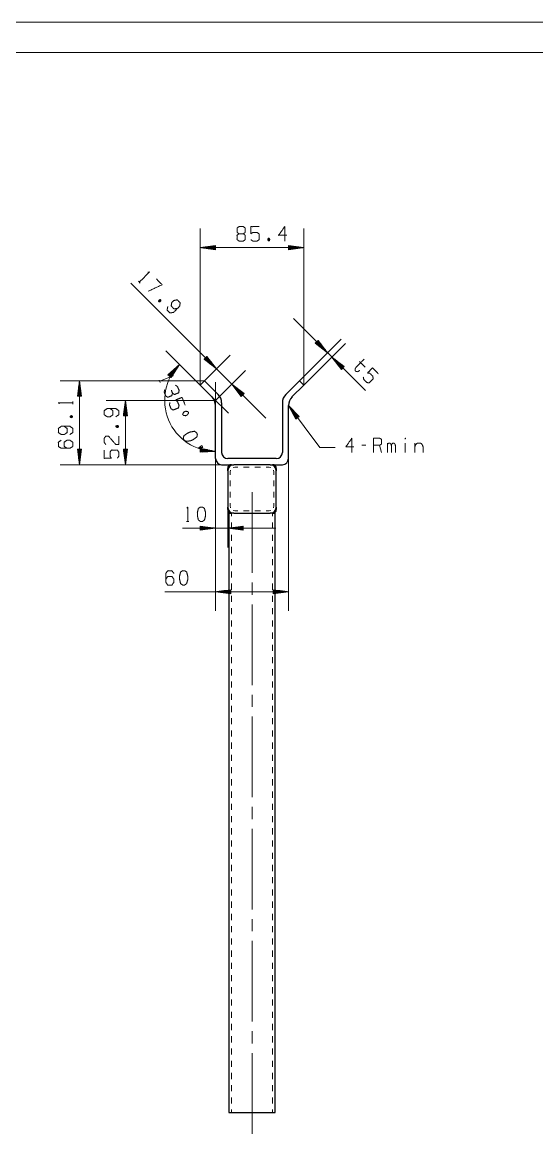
# Model space of a CAD drawing. Header units: millimetres. Extents: x 2210 to 79821, y -19430 to 2344.
# Drawn here: x 5605.9 to 5690.6, y 1606.8 to 1789.8 of the extents above; entities that cross this region are included whole.
import ezdxf

# ---------------------------------------------------------------- set-up
doc = ezdxf.new("R2010")
doc.units = ezdxf.units.MM
doc.layers.add('101', color=7, linetype='Continuous', true_color=0xffffff)

msp = doc.modelspace()

# ---------------------------------------------------------------- linework, layer by layer
at = {"layer": '101', "color": 133, "linetype": 'Continuous', "lineweight": 18}
for p, q in [((5795.68, 1789.82), (5375.68, 1789.82)), ((5790.68, 1784.82), (5400.68, 1784.82))]:
    msp.add_line(p, q, dxfattribs=at)
at = {"layer": '101', "color": 22, "linetype": 'Continuous', "lineweight": 18}
for p, q in [((5635.18, 1730.08), (5635.18, 1755.87)), ((5652.25, 1730.08), (5652.25, 1755.87)), ((5637.72, 1753.03), (5635.18, 1752.7)), ((5635.18, 1752.7), (5637.72, 1752.36)), ((5635.18, 1752.7), (5652.25, 1752.7)), ((5637.72, 1752.72), (5635.38, 1752.72)), ((5637.72, 1752.67), (5635.38, 1752.67)), ((5637.72, 1752.77), (5635.76, 1752.77)), ((5637.72, 1752.62), (5635.76, 1752.62)), ((5637.72, 1752.82), (5636.15, 1752.82)), ((5637.72, 1752.57), (5636.15, 1752.57)), ((5637.72, 1752.87), (5636.53, 1752.87)), ((5637.72, 1752.52), (5636.53, 1752.52)), ((5637.72, 1752.93), (5636.92, 1752.93)), ((5637.72, 1752.47), (5636.92, 1752.47)), ((5637.72, 1752.98), (5637.3, 1752.98)), ((5637.72, 1752.42), (5637.3, 1752.42)), ((5637.72, 1753.03), (5637.69, 1753.03)), ((5637.72, 1753.03), (5637.69, 1753.03)), ((5637.72, 1752.37), (5637.69, 1752.37)), ((5637.72, 1752.37), (5637.69, 1752.37)), ((5637.72, 1752.36), (5637.72, 1753.03)), ((5649.71, 1753.03), (5649.75, 1753.03)), ((5649.71, 1753.03), (5649.75, 1753.03)), ((5649.71, 1753.03), (5649.71, 1752.36)), ((5652.25, 1752.7), (5649.71, 1753.03)), ((5649.71, 1752.98), (5650.13, 1752.98)), ((5649.71, 1752.93), (5650.52, 1752.93)), ((5649.71, 1752.87), (5650.9, 1752.87)), ((5649.71, 1752.82), (5651.29, 1752.82)), ((5649.71, 1752.77), (5651.67, 1752.77)), ((5649.71, 1752.72), (5652.06, 1752.72)), ((5649.71, 1752.36), (5652.25, 1752.7)), ((5649.71, 1752.67), (5652.06, 1752.67)), ((5649.71, 1752.62), (5651.67, 1752.62)), ((5649.71, 1752.57), (5651.29, 1752.57)), ((5649.71, 1752.52), (5650.9, 1752.52)), ((5649.71, 1752.47), (5650.52, 1752.47)), ((5649.71, 1752.42), (5650.13, 1752.42)), ((5649.71, 1752.37), (5649.75, 1752.37)), ((5649.71, 1752.37), (5649.75, 1752.37)), ((5623.78, 1746.83), (5646.01, 1724.61)), ((5662.38, 1729.18), (5650.55, 1741.01)), ((5651.55, 1730.79), (5658.41, 1737.65)), ((5654.6, 1737.43), (5654.13, 1736.96)), ((5654.2, 1737.04), (5654.77, 1736.47)), ((5654.24, 1737.07), (5655.08, 1736.23)), ((5654.28, 1737.11), (5655.39, 1735.99)), ((5654.31, 1737.14), (5655.7, 1735.76)), ((5654.35, 1737.18), (5656.01, 1735.52)), ((5654.38, 1737.22), (5656.04, 1735.56)), ((5654.42, 1737.25), (5655.81, 1735.86)), ((5654.45, 1737.29), (5655.57, 1736.17)), ((5654.49, 1737.32), (5655.33, 1736.48)), ((5654.53, 1737.36), (5655.09, 1736.79)), ((5654.56, 1737.4), (5654.86, 1737.1)), ((5654.6, 1737.43), (5654.62, 1737.41)), ((5654.6, 1737.43), (5654.62, 1737.41)), ((5656.16, 1735.4), (5654.6, 1737.43)), ((5635.18, 1730.08), (5629.55, 1735.72)), ((5652.25, 1730.08), (5659.11, 1736.94)), ((5654.13, 1736.96), (5654.15, 1736.94)), ((5654.13, 1736.96), (5654.15, 1736.94)), ((5654.13, 1736.96), (5656.16, 1735.4)), ((5654.17, 1737), (5654.46, 1736.7)), ((5631.79, 1733.47), (5629.88, 1731.76)), ((5630.39, 1731.33), (5631.79, 1733.47)), ((5636.3, 1734.79), (5635.83, 1734.32)), ((5635.83, 1734.32), (5635.85, 1734.3)), ((5635.83, 1734.32), (5635.85, 1734.3)), ((5635.83, 1734.32), (5637.86, 1732.76)), ((5635.87, 1734.36), (5636.16, 1734.06)), ((5635.89, 1730.79), (5640.11, 1735)), ((5635.9, 1734.39), (5636.47, 1733.82)), ((5635.94, 1734.43), (5636.78, 1733.59)), ((5635.97, 1734.46), (5637.09, 1733.35)), ((5636.01, 1734.5), (5637.4, 1733.11)), ((5636.05, 1734.54), (5637.71, 1732.88)), ((5636.08, 1734.57), (5637.74, 1732.91)), ((5636.12, 1734.61), (5637.5, 1733.22)), ((5636.15, 1734.64), (5637.27, 1733.53)), ((5636.19, 1734.68), (5637.03, 1733.84)), ((5636.23, 1734.72), (5636.79, 1734.15)), ((5636.26, 1734.75), (5636.56, 1734.46)), ((5636.3, 1734.79), (5636.32, 1734.76)), ((5636.3, 1734.79), (5636.32, 1734.76)), ((5637.86, 1732.76), (5636.3, 1734.79)), ((5658.9, 1733.14), (5656.87, 1734.69)), ((5656.87, 1734.69), (5658.43, 1732.66)), ((5658.65, 1732.88), (5656.99, 1734.54)), ((5658.68, 1732.92), (5657.02, 1734.58)), ((5658.61, 1732.84), (5657.22, 1734.23)), ((5658.72, 1732.95), (5657.33, 1734.34)), ((5658.57, 1732.81), (5657.46, 1733.92)), ((5658.75, 1732.99), (5657.64, 1734.1)), ((5658.54, 1732.77), (5657.7, 1733.61)), ((5658.79, 1733.02), (5657.95, 1733.87)), ((5658.83, 1733.06), (5658.26, 1733.63)), ((5658.86, 1733.1), (5658.57, 1733.39)), ((5629.88, 1731.76), (5630.39, 1731.33)), ((5629.89, 1731.76), (5629.91, 1731.78)), ((5629.89, 1731.76), (5629.91, 1731.78)), ((5629.92, 1731.73), (5630.2, 1732.04)), ((5629.96, 1731.69), (5630.49, 1732.3)), ((5630, 1731.66), (5630.78, 1732.56)), ((5630.04, 1731.63), (5631.07, 1732.82)), ((5630.08, 1731.59), (5631.36, 1733.08)), ((5630.12, 1731.56), (5631.65, 1733.34)), ((5630.16, 1731.53), (5631.69, 1733.31)), ((5630.19, 1731.5), (5631.47, 1732.98)), ((5630.23, 1731.46), (5631.26, 1732.66)), ((5630.27, 1731.43), (5631.05, 1732.33)), ((5630.31, 1731.4), (5630.83, 1732.01)), ((5630.35, 1731.36), (5630.62, 1731.68)), ((5637.72, 1727.54), (5642.64, 1732.47)), ((5658.5, 1732.74), (5657.93, 1733.31)), ((5658.47, 1732.7), (5658.17, 1733)), ((5658.43, 1732.67), (5658.41, 1732.69)), ((5658.43, 1732.67), (5658.41, 1732.69)), ((5658.43, 1732.66), (5658.9, 1733.14)), ((5658.9, 1733.13), (5658.88, 1733.15)), ((5658.9, 1733.13), (5658.88, 1733.15)), ((5635.89, 1730.79), (5612.14, 1730.79)), ((5615.31, 1730.79), (5614.98, 1728.25)), ((5615.18, 1728.25), (5615.18, 1729.82)), ((5615.24, 1728.25), (5615.24, 1730.21)), ((5615.29, 1728.25), (5615.29, 1730.59)), ((5615.65, 1728.25), (5615.31, 1730.79)), ((5615.31, 1716.96), (5615.31, 1730.79)), ((5615.34, 1728.25), (5615.34, 1730.59)), ((5615.39, 1728.25), (5615.39, 1730.21)), ((5615.44, 1728.25), (5615.44, 1729.82)), ((5630.39, 1731.33), (5630.41, 1731.35)), ((5630.39, 1731.33), (5630.41, 1731.35)), ((5642.43, 1728.66), (5640.4, 1730.22)), ((5640.4, 1730.22), (5641.96, 1728.19)), ((5642.17, 1728.41), (5640.51, 1730.07)), ((5642.21, 1728.44), (5640.55, 1730.1)), ((5642.14, 1728.37), (5640.75, 1729.76)), ((5642.25, 1728.48), (5640.86, 1729.87)), ((5614.98, 1728.25), (5614.98, 1728.28)), ((5614.98, 1728.25), (5614.98, 1728.28)), ((5614.98, 1728.25), (5615.65, 1728.25)), ((5615.03, 1728.25), (5615.03, 1728.67)), ((5615.08, 1728.25), (5615.08, 1729.05)), ((5615.13, 1728.25), (5615.13, 1729.44)), ((5615.49, 1728.25), (5615.49, 1729.44)), ((5615.54, 1728.25), (5615.54, 1729.05)), ((5615.59, 1728.25), (5615.59, 1728.67)), ((5615.64, 1728.25), (5615.64, 1728.28)), ((5615.64, 1728.25), (5615.64, 1728.28)), ((5642.1, 1728.34), (5640.99, 1729.45)), ((5642.28, 1728.52), (5641.17, 1729.63)), ((5642.07, 1728.3), (5641.23, 1729.14)), ((5642.03, 1728.26), (5641.46, 1728.83)), ((5642.32, 1728.55), (5641.48, 1729.39)), ((5641.99, 1728.23), (5641.7, 1728.52)), ((5642.35, 1728.59), (5641.79, 1729.16)), ((5641.96, 1728.19), (5641.94, 1728.22)), ((5641.96, 1728.19), (5641.94, 1728.22)), ((5641.96, 1728.19), (5642.43, 1728.66)), ((5642.39, 1728.62), (5642.09, 1728.92)), ((5642.43, 1728.66), (5642.4, 1728.68)), ((5642.43, 1728.66), (5642.4, 1728.68)), ((5637.72, 1727.54), (5619.7, 1727.54)), ((5622.87, 1727.54), (5622.54, 1725)), ((5622.69, 1725), (5622.69, 1726.19)), ((5622.74, 1725), (5622.74, 1726.58)), ((5622.79, 1725), (5622.79, 1726.97)), ((5622.84, 1725), (5622.84, 1727.35)), ((5623.2, 1725), (5622.87, 1727.54)), ((5622.87, 1716.96), (5622.87, 1727.54)), ((5622.9, 1725), (5622.9, 1727.35)), ((5622.95, 1725), (5622.95, 1726.97)), ((5623, 1725), (5623, 1726.58)), ((5623.05, 1725), (5623.05, 1726.19)), ((5651.5, 1724.87), (5649.72, 1726.72)), ((5649.72, 1726.72), (5650.96, 1724.48)), ((5654.86, 1719.77), (5649.72, 1726.72)), ((5651.21, 1724.66), (5649.81, 1726.55)), ((5651.25, 1724.69), (5649.85, 1726.58)), ((5651.17, 1724.63), (5650, 1726.21)), ((5651.29, 1724.72), (5650.12, 1726.3)), ((5622.54, 1725), (5622.54, 1725.04)), ((5622.54, 1725), (5622.54, 1725.04)), ((5622.54, 1725), (5623.2, 1725)), ((5622.59, 1725), (5622.59, 1725.42)), ((5622.64, 1725), (5622.64, 1725.81)), ((5623.1, 1725), (5623.1, 1725.81)), ((5623.15, 1725), (5623.15, 1725.42)), ((5623.2, 1725), (5623.2, 1725.04)), ((5623.2, 1725), (5623.2, 1725.04)), ((5651.13, 1724.6), (5650.19, 1725.87)), ((5651.09, 1724.57), (5650.38, 1725.53)), ((5651.33, 1724.75), (5650.39, 1726.02)), ((5651.05, 1724.54), (5650.57, 1725.18)), ((5651.37, 1724.78), (5650.66, 1725.74)), ((5651.01, 1724.51), (5650.76, 1724.84)), ((5651.41, 1724.81), (5650.94, 1725.46)), ((5650.96, 1724.48), (5650.95, 1724.5)), ((5650.96, 1724.48), (5650.95, 1724.5)), ((5650.96, 1724.48), (5651.5, 1724.87)), ((5651.45, 1724.84), (5651.21, 1725.18)), ((5651.5, 1724.87), (5651.48, 1724.9)), ((5651.5, 1724.87), (5651.48, 1724.9)), ((5614.98, 1719.5), (5614.98, 1719.47)), ((5614.98, 1719.5), (5614.98, 1719.47)), ((5614.98, 1719.5), (5615.31, 1716.96)), ((5615.65, 1719.5), (5614.98, 1719.5)), ((5615.03, 1719.5), (5615.03, 1719.08)), ((5615.08, 1719.5), (5615.08, 1718.7)), ((5615.13, 1719.5), (5615.13, 1718.31)), ((5615.18, 1719.5), (5615.18, 1717.92)), ((5615.24, 1719.5), (5615.24, 1717.54)), ((5615.29, 1719.5), (5615.29, 1717.15)), ((5615.31, 1716.96), (5615.65, 1719.5)), ((5615.34, 1719.5), (5615.34, 1717.15)), ((5615.39, 1719.5), (5615.39, 1717.54)), ((5615.44, 1719.5), (5615.44, 1717.92)), ((5615.49, 1719.5), (5615.49, 1718.31)), ((5615.54, 1719.5), (5615.54, 1718.7)), ((5615.59, 1719.5), (5615.59, 1719.08)), ((5615.64, 1719.5), (5615.64, 1719.47)), ((5615.64, 1719.5), (5615.64, 1719.47)), ((5622.54, 1719.5), (5622.54, 1719.47)), ((5622.54, 1719.5), (5622.54, 1719.47)), ((5622.54, 1719.5), (5622.87, 1716.96)), ((5623.2, 1719.5), (5622.54, 1719.5)), ((5622.59, 1719.5), (5622.59, 1719.08)), ((5622.64, 1719.5), (5622.64, 1718.7)), ((5622.69, 1719.5), (5622.69, 1718.31)), ((5622.74, 1719.5), (5622.74, 1717.92)), ((5622.79, 1719.5), (5622.79, 1717.54)), ((5622.84, 1719.5), (5622.84, 1717.15)), ((5622.87, 1716.96), (5623.2, 1719.5)), ((5622.9, 1719.5), (5622.9, 1717.15)), ((5622.95, 1719.5), (5622.95, 1717.54)), ((5623, 1719.5), (5623, 1717.92)), ((5623.05, 1719.5), (5623.05, 1718.31)), ((5623.1, 1719.5), (5623.1, 1718.7)), ((5623.15, 1719.5), (5623.15, 1719.08)), ((5623.2, 1719.5), (5623.2, 1719.47)), ((5623.2, 1719.5), (5623.2, 1719.47)), ((5635.21, 1719.69), (5635.16, 1719.02)), ((5635.16, 1719.02), (5637.72, 1719.16)), ((5635.16, 1719.08), (5635.58, 1719.05)), ((5635.16, 1719.03), (5635.19, 1719.02)), ((5635.16, 1719.03), (5635.19, 1719.02)), ((5635.17, 1719.18), (5636.36, 1719.09)), ((5635.17, 1719.13), (5635.97, 1719.07)), ((5635.18, 1719.33), (5637.52, 1719.15)), ((5635.18, 1719.28), (5637.14, 1719.13)), ((5635.18, 1719.23), (5636.75, 1719.11)), ((5635.19, 1719.48), (5636.77, 1719.36)), ((5635.19, 1719.43), (5637.15, 1719.28)), ((5635.19, 1719.38), (5637.53, 1719.2)), ((5635.2, 1719.58), (5636, 1719.52)), ((5635.2, 1719.53), (5636.38, 1719.44)), ((5637.72, 1719.16), (5635.21, 1719.69)), ((5635.21, 1719.68), (5635.24, 1719.68)), ((5635.21, 1719.68), (5635.24, 1719.68)), ((5635.21, 1719.63), (5635.62, 1719.6)), ((5657.4, 1719.77), (5654.86, 1719.77)), ((5638.72, 1716.96), (5612.14, 1716.96)), ((5638.72, 1716.96), (5619.7, 1716.96)), ((5637.72, 1717.96), (5637.72, 1703.34)), ((5637.72, 1717.96), (5637.72, 1692.87)), ((5649.72, 1717.96), (5649.72, 1692.87)), ((5639.72, 1709.96), (5639.72, 1703.34)), ((5632.28, 1706.51), (5647.66, 1706.51)), ((5635.18, 1706.85), (5635.18, 1706.18)), ((5637.72, 1706.51), (5635.18, 1706.85)), ((5635.18, 1706.84), (5635.21, 1706.84)), ((5635.18, 1706.84), (5635.21, 1706.84)), ((5635.18, 1706.79), (5635.6, 1706.79)), ((5635.18, 1706.74), (5635.98, 1706.74)), ((5635.18, 1706.69), (5636.37, 1706.69)), ((5635.18, 1706.64), (5636.75, 1706.64)), ((5635.18, 1706.59), (5637.14, 1706.59)), ((5635.18, 1706.54), (5637.53, 1706.54)), ((5635.18, 1706.18), (5637.72, 1706.51)), ((5635.18, 1706.49), (5637.53, 1706.49)), ((5635.18, 1706.44), (5637.14, 1706.44)), ((5635.18, 1706.39), (5636.75, 1706.39)), ((5635.18, 1706.34), (5636.37, 1706.34)), ((5635.18, 1706.28), (5635.98, 1706.28)), ((5635.18, 1706.23), (5635.6, 1706.23)), ((5635.18, 1706.18), (5635.21, 1706.18)), ((5635.18, 1706.18), (5635.21, 1706.18)), ((5642.26, 1706.85), (5639.72, 1706.51)), ((5639.72, 1706.51), (5642.26, 1706.18)), ((5642.26, 1706.54), (5639.91, 1706.54)), ((5642.26, 1706.49), (5639.91, 1706.49)), ((5642.26, 1706.59), (5640.3, 1706.59)), ((5642.26, 1706.44), (5640.3, 1706.44)), ((5642.26, 1706.64), (5640.68, 1706.64)), ((5642.26, 1706.39), (5640.68, 1706.39)), ((5642.26, 1706.69), (5641.07, 1706.69)), ((5642.26, 1706.34), (5641.07, 1706.34)), ((5642.26, 1706.74), (5641.45, 1706.74)), ((5642.26, 1706.28), (5641.45, 1706.28)), ((5642.26, 1706.79), (5641.84, 1706.79)), ((5642.26, 1706.23), (5641.84, 1706.23)), ((5642.26, 1706.84), (5642.23, 1706.84)), ((5642.26, 1706.84), (5642.23, 1706.84)), ((5642.26, 1706.18), (5642.23, 1706.18)), ((5642.26, 1706.18), (5642.23, 1706.18)), ((5642.26, 1706.18), (5642.26, 1706.85)), ((5649.72, 1696.04), (5629.35, 1696.04)), ((5640.26, 1696.38), (5637.72, 1696.04)), ((5637.72, 1696.04), (5640.26, 1695.71)), ((5640.26, 1696.07), (5637.91, 1696.07)), ((5640.26, 1696.02), (5637.91, 1696.02)), ((5640.26, 1696.12), (5638.3, 1696.12)), ((5640.26, 1695.97), (5638.3, 1695.97)), ((5640.26, 1696.17), (5638.68, 1696.17)), ((5640.26, 1695.92), (5638.68, 1695.92)), ((5640.26, 1696.22), (5639.07, 1696.22)), ((5640.26, 1695.87), (5639.07, 1695.87)), ((5640.26, 1696.27), (5639.45, 1696.27)), ((5640.26, 1695.81), (5639.45, 1695.81)), ((5640.26, 1696.32), (5639.84, 1696.32)), ((5640.26, 1695.76), (5639.84, 1695.76)), ((5640.26, 1696.37), (5640.23, 1696.37)), ((5640.26, 1696.37), (5640.23, 1696.37)), ((5640.26, 1695.71), (5640.23, 1695.71)), ((5640.26, 1695.71), (5640.23, 1695.71)), ((5640.26, 1695.71), (5640.26, 1696.38)), ((5647.18, 1696.38), (5647.18, 1695.71)), ((5649.72, 1696.04), (5647.18, 1696.38)), ((5647.18, 1696.37), (5647.21, 1696.37)), ((5647.18, 1696.37), (5647.21, 1696.37)), ((5647.18, 1696.32), (5647.6, 1696.32)), ((5647.18, 1696.27), (5647.98, 1696.27)), ((5647.18, 1696.22), (5648.37, 1696.22)), ((5647.18, 1696.17), (5648.75, 1696.17)), ((5647.18, 1696.12), (5649.14, 1696.12)), ((5647.18, 1696.07), (5649.53, 1696.07)), ((5647.18, 1695.71), (5649.72, 1696.04)), ((5647.18, 1696.02), (5649.53, 1696.02)), ((5647.18, 1695.97), (5649.14, 1695.97)), ((5647.18, 1695.92), (5648.75, 1695.92)), ((5647.18, 1695.87), (5648.37, 1695.87)), ((5647.18, 1695.81), (5647.98, 1695.81)), ((5647.18, 1695.76), (5647.6, 1695.76)), ((5647.18, 1695.71), (5647.21, 1695.71)), ((5647.18, 1695.71), (5647.21, 1695.71))]:
    msp.add_line(p, q, dxfattribs=at)
at = {"layer": '101', "color": 72, "linetype": 'Continuous', "lineweight": 18}
for p, q in [((5646.4, 1754.24), (5646.56, 1753.81)), ((5625.01, 1747.16), (5625.31, 1746.86)), ((5628.63, 1744.17), (5628.44, 1743.75)), ((5661.4, 1733.94), (5662.34, 1733)), ((5628.44, 1730.89), (5628.61, 1730.5)), ((5614.22, 1726.94), (5614.22, 1727.37)), ((5613.77, 1724.79), (5614.19, 1724.95)), ((5621.33, 1723.17), (5621.75, 1723.33)), ((5662.45, 1720.16), (5661.78, 1720.16)), ((5665.06, 1718.96), (5664.73, 1720.16)), ((5666, 1718.96), (5666, 1720.53)), ((5668.94, 1720.53), (5668.94, 1718.96)), ((5670.55, 1720.53), (5670.55, 1718.96)), ((5632.92, 1707.61), (5633.34, 1707.61))]:
    msp.add_line(p, q, dxfattribs=at)
at = {"layer": '101', "color": 92, "linetype": 'Continuous', "lineweight": 25}
for p, q in [((5635.18, 1730.08), (5635.89, 1730.79)), ((5637.13, 1728.13), (5635.18, 1730.08)), ((5635.89, 1730.79), (5638.13, 1728.54)), ((5651.55, 1730.79), (5649.3, 1728.54)), ((5650.3, 1728.13), (5652.25, 1730.08)), ((5652.25, 1730.08), (5651.55, 1730.79)), ((5637.72, 1717.96), (5637.72, 1726.72)), ((5638.72, 1727.13), (5638.72, 1718.96)), ((5648.72, 1727.13), (5648.72, 1718.96)), ((5649.72, 1717.96), (5649.72, 1726.72)), ((5638.72, 1716.96), (5640.32, 1716.96)), ((5647.72, 1717.96), (5639.72, 1717.96)), ((5640.32, 1716.96), (5640.72, 1716.96)), ((5646.72, 1716.96), (5647.12, 1716.96)), ((5647.12, 1716.96), (5648.72, 1716.96)), ((5639.72, 1715.96), (5639.72, 1716.36)), ((5647.72, 1716.36), (5647.72, 1715.96)), ((5639.72, 1709.56), (5639.72, 1709.96)), ((5647.72, 1709.96), (5647.72, 1709.56)), ((5639.92, 1708.96), (5639.92, 1610.26)), ((5640.72, 1708.96), (5640.32, 1708.96)), ((5647.12, 1708.96), (5646.72, 1708.96)), ((5647.52, 1610.26), (5647.52, 1708.96))]:
    msp.add_line(p, q, dxfattribs=at)
at = {"layer": '101', "color": 151, "linetype": 'Continuous', "lineweight": 18}
for p, q in [((5637.72, 1726.72), (5637.72, 1730.54)), ((5637.13, 1728.13), (5639.84, 1725.42)), ((5643.72, 1695.55), (5643.72, 1697.56)), ((5643.72, 1680.67), (5643.72, 1693.96)), ((5643.72, 1677.08), (5643.72, 1679.08)), ((5643.72, 1662.2), (5643.72, 1675.49)), ((5643.72, 1658.61), (5643.72, 1660.61)), ((5643.72, 1643.73), (5643.72, 1657.02)), ((5643.72, 1640.13), (5643.72, 1642.14)), ((5643.72, 1625.26), (5643.72, 1638.55)), ((5643.72, 1621.66), (5643.72, 1623.67))]:
    msp.add_line(p, q, dxfattribs=at)
at = {"layer": '101', "color": 72, "linetype": 'Continuous', "lineweight": 25}
for p, q in [((5646.72, 1716.96), (5640.72, 1716.96)), ((5639.72, 1715.96), (5639.72, 1709.96)), ((5647.72, 1709.96), (5647.72, 1715.96)), ((5640.72, 1708.96), (5646.72, 1708.96))]:
    msp.add_line(p, q, dxfattribs=at)
at = {"layer": '101', "color": 53, "linetype": 'Continuous', "lineweight": 18}
for p, q in [((5640.12, 1715.76), (5640.2, 1716.06)), ((5640.12, 1715.29), (5640.12, 1715.76)), ((5640.62, 1716.48), (5640.92, 1716.56)), ((5640.92, 1716.56), (5641.38, 1716.56)), ((5642.32, 1716.56), (5643.25, 1716.56)), ((5644.18, 1716.56), (5645.12, 1716.56)), ((5646.05, 1716.56), (5646.52, 1716.56)), ((5646.52, 1716.56), (5646.82, 1716.48)), ((5647.24, 1716.06), (5647.32, 1715.76)), ((5647.32, 1715.76), (5647.32, 1715.29)), ((5640.12, 1713.43), (5640.12, 1714.36)), ((5647.32, 1714.36), (5647.32, 1713.43)), ((5640.12, 1711.56), (5640.12, 1712.49)), ((5647.32, 1712.49), (5647.32, 1711.56)), ((5640.12, 1710.16), (5640.12, 1710.63)), ((5640.2, 1709.86), (5640.12, 1710.16)), ((5647.32, 1710.16), (5647.24, 1709.86)), ((5647.32, 1710.63), (5647.32, 1710.16)), ((5640.32, 1708.96), (5640.32, 1708.46)), ((5640.92, 1709.36), (5640.62, 1709.44)), ((5641.38, 1709.36), (5640.92, 1709.36)), ((5643.25, 1709.36), (5642.32, 1709.36)), ((5645.12, 1709.36), (5644.18, 1709.36)), ((5646.52, 1709.36), (5646.05, 1709.36)), ((5646.82, 1709.44), (5646.52, 1709.36)), ((5647.12, 1708.46), (5647.12, 1708.96)), ((5640.32, 1707.45), (5640.32, 1706.44)), ((5647.12, 1706.44), (5647.12, 1707.45)), ((5640.32, 1705.43), (5640.32, 1704.43)), ((5647.12, 1704.43), (5647.12, 1705.43)), ((5640.32, 1703.42), (5640.32, 1702.41)), ((5647.12, 1702.41), (5647.12, 1703.42)), ((5640.32, 1701.41), (5640.32, 1700.4)), ((5647.12, 1700.4), (5647.12, 1701.41)), ((5640.32, 1699.39), (5640.32, 1698.38)), ((5647.12, 1698.38), (5647.12, 1699.39)), ((5640.32, 1697.38), (5640.32, 1696.37)), ((5647.12, 1696.37), (5647.12, 1697.38)), ((5640.32, 1695.36), (5640.32, 1694.36)), ((5647.12, 1694.36), (5647.12, 1695.36)), ((5640.32, 1693.35), (5640.32, 1692.34)), ((5647.12, 1692.34), (5647.12, 1693.35)), ((5640.32, 1691.33), (5640.32, 1690.33)), ((5647.12, 1690.33), (5647.12, 1691.33)), ((5640.32, 1689.32), (5640.32, 1688.31)), ((5647.12, 1688.31), (5647.12, 1689.32)), ((5640.32, 1687.31), (5640.32, 1686.3)), ((5647.12, 1686.3), (5647.12, 1687.31)), ((5640.32, 1685.29), (5640.32, 1684.28)), ((5647.12, 1684.28), (5647.12, 1685.29)), ((5640.32, 1683.28), (5640.32, 1682.27)), ((5647.12, 1682.27), (5647.12, 1683.28)), ((5640.32, 1681.26), (5640.32, 1680.26)), ((5647.12, 1680.26), (5647.12, 1681.26)), ((5640.32, 1679.25), (5640.32, 1678.24)), ((5647.12, 1678.24), (5647.12, 1679.25)), ((5640.32, 1677.23), (5640.32, 1676.23)), ((5647.12, 1676.23), (5647.12, 1677.23)), ((5640.32, 1675.22), (5640.32, 1674.21)), ((5647.12, 1674.21), (5647.12, 1675.22)), ((5640.32, 1673.21), (5640.32, 1672.2)), ((5647.12, 1672.2), (5647.12, 1673.21)), ((5640.32, 1671.19), (5640.32, 1670.18)), ((5647.12, 1670.18), (5647.12, 1671.19)), ((5640.32, 1669.18), (5640.32, 1668.17)), ((5647.12, 1668.17), (5647.12, 1669.18)), ((5640.32, 1667.16), (5640.32, 1666.16)), ((5647.12, 1666.16), (5647.12, 1667.16)), ((5640.32, 1665.15), (5640.32, 1664.14)), ((5647.12, 1664.14), (5647.12, 1665.15)), ((5640.32, 1663.13), (5640.32, 1662.13)), ((5647.12, 1662.13), (5647.12, 1663.13)), ((5640.32, 1661.12), (5640.32, 1660.11)), ((5647.12, 1660.11), (5647.12, 1661.12)), ((5640.32, 1659.11), (5640.32, 1658.1)), ((5647.12, 1658.1), (5647.12, 1659.11)), ((5640.32, 1657.09), (5640.32, 1656.08)), ((5647.12, 1656.08), (5647.12, 1657.09)), ((5640.32, 1655.08), (5640.32, 1654.07)), ((5647.12, 1654.07), (5647.12, 1655.08)), ((5640.32, 1653.06), (5640.32, 1652.06)), ((5647.12, 1652.06), (5647.12, 1653.06)), ((5640.32, 1651.05), (5640.32, 1650.04)), ((5647.12, 1650.04), (5647.12, 1651.05)), ((5640.32, 1649.03), (5640.32, 1648.03)), ((5647.12, 1648.03), (5647.12, 1649.03)), ((5640.32, 1647.02), (5640.32, 1646.01)), ((5647.12, 1646.01), (5647.12, 1647.02)), ((5640.32, 1645.01), (5640.32, 1644)), ((5647.12, 1644), (5647.12, 1645.01)), ((5640.32, 1642.99), (5640.32, 1641.98)), ((5647.12, 1641.98), (5647.12, 1642.99)), ((5640.32, 1640.98), (5640.32, 1639.97)), ((5647.12, 1639.97), (5647.12, 1640.98)), ((5640.32, 1638.96), (5640.32, 1637.96)), ((5647.12, 1637.96), (5647.12, 1638.96)), ((5640.32, 1636.95), (5640.32, 1635.94)), ((5647.12, 1635.94), (5647.12, 1636.95)), ((5640.32, 1634.93), (5640.32, 1633.93)), ((5647.12, 1633.93), (5647.12, 1634.93)), ((5640.32, 1632.92), (5640.32, 1631.91)), ((5647.12, 1631.91), (5647.12, 1632.92)), ((5640.32, 1630.91), (5640.32, 1629.9)), ((5647.12, 1629.9), (5647.12, 1630.91)), ((5640.32, 1628.89), (5640.32, 1627.88)), ((5647.12, 1627.88), (5647.12, 1628.89)), ((5640.32, 1626.88), (5640.32, 1625.87)), ((5647.12, 1625.87), (5647.12, 1626.88)), ((5640.32, 1624.86), (5640.32, 1623.86)), ((5647.12, 1623.86), (5647.12, 1624.86)), ((5640.32, 1622.85), (5640.32, 1621.84)), ((5647.12, 1621.84), (5647.12, 1622.85)), ((5640.32, 1620.83), (5640.32, 1619.83)), ((5647.12, 1619.83), (5647.12, 1620.83)), ((5640.32, 1618.82), (5640.32, 1617.81)), ((5647.12, 1617.81), (5647.12, 1618.82)), ((5640.32, 1616.81), (5640.32, 1615.8)), ((5647.12, 1615.8), (5647.12, 1616.81)), ((5640.32, 1614.79), (5640.32, 1613.78)), ((5647.12, 1613.78), (5647.12, 1614.79)), ((5640.32, 1612.78), (5640.32, 1611.77)), ((5647.12, 1611.77), (5647.12, 1612.78)), ((5640.32, 1610.76), (5640.32, 1610.26)), ((5647.12, 1610.26), (5647.12, 1610.76))]:
    msp.add_line(p, q, dxfattribs=at)
at = {"layer": '101', "color": 22, "linetype": 'Continuous', "lineweight": 18}
msp.add_arc((5637.72, 1727.54), 8.38, 135, 270, dxfattribs=at)
at = {"layer": '101', "color": 92, "linetype": 'Continuous', "lineweight": 25}
for centre, radius, start, end in [((5635.72, 1726.72), 2, 0, 45), ((5636.72, 1727.13), 2, 0, 45), ((5650.72, 1727.13), 2, 135, 180), ((5651.72, 1726.72), 2, 135, 180), ((5639.72, 1718.96), 1, 180, 270), ((5647.72, 1718.96), 1, 270, 0), ((5638.72, 1717.96), 1, 180, 270), ((5640.32, 1716.36), 0.6, 90, 180), ((5647.12, 1716.36), 0.6, 0, 90), ((5648.72, 1717.96), 1, 270, 0), ((5640.32, 1709.56), 0.6, 180, 270), ((5647.12, 1709.56), 0.6, 270, 0)]:
    msp.add_arc(centre, radius, start, end, dxfattribs=at)
at = {"layer": '101', "color": 72, "linetype": 'Continuous', "lineweight": 25}
for centre, start, end in [((5640.72, 1715.96), 90, 180), ((5646.72, 1715.96), 0, 90), ((5640.72, 1709.96), 180, 270), ((5646.72, 1709.96), 270, 0)]:
    msp.add_arc(centre, 1, start, end, dxfattribs=at)
at = {"layer": '101', "color": 72, "linetype": 'Continuous', "lineweight": 18}
for points, knots in [([(5641.59, 1754.99), (5641.27, 1755.21), (5641.27, 1755.94), (5641.59, 1756.16), (5642.28, 1756.16), (5642.61, 1755.94), (5642.61, 1755.21), (5642.28, 1754.99), (5641.59, 1754.99), (5641.25, 1754.74), (5641.25, 1754.04), (5641.59, 1753.79), (5642.28, 1753.79), (5642.61, 1754.01), (5642.61, 1754.74), (5642.28, 1754.99)], [0, 0, 0.047574, 0.136086, 0.18366, 0.267816, 0.317166, 0.405677, 0.455027, 0.539183, 0.590297, 0.675758, 0.726871, 0.811027, 0.860376, 0.948888, 1, 1]), ([(5643.53, 1754.01), (5643.86, 1753.79), (5644.55, 1753.79), (5644.89, 1754.01), (5644.89, 1754.96), (5644.55, 1755.21), (5643.86, 1755.21), (5643.53, 1754.99), (5643.53, 1756.16), (5644.89, 1756.16)], [0, 0, 0.062229, 0.168343, 0.230572, 0.376815, 0.441266, 0.54738, 0.609609, 0.790489, 1, 1]), ([(5649.44, 1754.74), (5648.1, 1754.74), (5649.11, 1756.16), (5649.11, 1753.79)], [0, 0, 0.245869, 0.565294, 1, 1]), ([(5646.4, 1753.81), (5646.56, 1753.81), (5646.65, 1754.04), (5646.56, 1754.24), (5646.4, 1754.24), (5646.32, 1754.04), (5646.4, 1753.81), (5646.56, 1754.24)], [0, 0, 0.093978, 0.236781, 0.365956, 0.459934, 0.589109, 0.731912, 1, 1]), ([(5626.59, 1748.64), (5626.84, 1748.69), (5625.16, 1747.01)], [0, 0, 0.093492, 1, 1]), ([(5626.64, 1745.52), (5628.92, 1746.6), (5627.97, 1747.55)], [0, 0, 0.65247, 1, 1]), ([(5628.33, 1743.87), (5628.44, 1743.75), (5628.67, 1743.85), (5628.74, 1744.06), (5628.63, 1744.17), (5628.43, 1744.09), (5628.33, 1743.87), (5628.74, 1744.06)], [0, 0, 0.093973, 0.236778, 0.365952, 0.459926, 0.589104, 0.731914, 1, 1]), ([(5629.85, 1742.99), (5629.74, 1742.43), (5630.22, 1741.94), (5630.8, 1742.04), (5631.8, 1743.05), (5631.9, 1743.62), (5631.42, 1744.11), (5630.85, 1744), (5630.51, 1743.67), (5630.41, 1743.1), (5630.89, 1742.61), (5631.47, 1742.71)], [0, 0, 0.076855, 0.169525, 0.247729, 0.439296, 0.5175, 0.610168, 0.687026, 0.750925, 0.829128, 0.921796, 1, 1]), ([(5661.45, 1732.47), (5661.14, 1732.28), (5660.86, 1732.28), (5660.69, 1732.45), (5660.68, 1732.75), (5660.88, 1733.04), (5662.17, 1734.33)], [0, 0, 0.107403, 0.19039, 0.264016, 0.350754, 0.456996, 1, 1]), ([(5630.48, 1731.66), (5630.72, 1731.61), (5628.52, 1730.7)], [0, 0, 0.09349, 1, 1]), ([(5662.04, 1731.39), (5662.12, 1730.99), (5662.61, 1730.5), (5663, 1730.42), (5663.67, 1731.09), (5663.61, 1731.51), (5663.13, 1732), (5662.73, 1732.07), (5663.56, 1732.91), (5664.52, 1731.94)], [0, 0, 0.062228, 0.168343, 0.230569, 0.376814, 0.441267, 0.547379, 0.609608, 0.79049, 1, 1]), ([(5630.63, 1728.74), (5630.97, 1728.52), (5631.64, 1728.8), (5631.72, 1729.19), (5631.45, 1729.83), (5631.12, 1730.05)], [0, 0, 0.153869, 0.429852, 0.583724, 0.846125, 1, 1]), ([(5629.35, 1729.3), (5629.26, 1728.92), (5629.52, 1728.28), (5629.86, 1728.06), (5630.53, 1728.34), (5630.63, 1728.74), (5630.44, 1729.22)], [0, 0, 0.124124, 0.343687, 0.472448, 0.703377, 0.83673, 1, 1]), ([(5630.21, 1727.21), (5630.13, 1726.82), (5630.39, 1726.18), (5630.73, 1725.96), (5631.61, 1726.32), (5631.71, 1726.73), (5631.45, 1727.36), (5631.11, 1727.59), (5632.2, 1728.04), (5632.72, 1726.78)], [0, 0, 0.06223, 0.168343, 0.230571, 0.376816, 0.441264, 0.547379, 0.609607, 0.790489, 1, 1]), ([(5612.04, 1727.02), (5611.84, 1727.16), (5614.22, 1727.16)], [0, 0, 0.093488, 1, 1]), ([(5621.3, 1724.86), (5621.78, 1725.18), (5621.78, 1725.87), (5621.3, 1726.21), (5619.88, 1726.21), (5619.4, 1725.87), (5619.4, 1725.18), (5619.88, 1724.86), (5620.35, 1724.85), (5620.83, 1725.18), (5620.83, 1725.87), (5620.35, 1726.21)], [0, 0, 0.076858, 0.169525, 0.24773, 0.439295, 0.5175, 0.610167, 0.687025, 0.750923, 0.829128, 0.921795, 1, 1]), ([(5614.19, 1724.79), (5614.19, 1724.95), (5613.97, 1725.04), (5613.77, 1724.95), (5613.77, 1724.79), (5613.97, 1724.7), (5614.19, 1724.79), (5613.77, 1724.95)], [0, 0, 0.093978, 0.236781, 0.365956, 0.459934, 0.589109, 0.731912, 1, 1]), ([(5632.3, 1725.31), (5632.39, 1725.1), (5632.77, 1725.02), (5633.07, 1725.15), (5633.29, 1725.47), (5633.2, 1725.68), (5632.81, 1725.77), (5632.51, 1725.64), (5632.3, 1725.31)], [0, 0, 0.085681, 0.230395, 0.351583, 0.496296, 0.581976, 0.730394, 0.851582, 1, 1]), ([(5613.74, 1721.93), (5614.22, 1722.25), (5614.22, 1722.94), (5613.74, 1723.28), (5612.32, 1723.28), (5611.84, 1722.94), (5611.84, 1722.25), (5612.32, 1721.93), (5612.79, 1721.91), (5613.27, 1722.25), (5613.27, 1722.94), (5612.79, 1723.28)], [0, 0, 0.076856, 0.169525, 0.247727, 0.439297, 0.517499, 0.610168, 0.687024, 0.750926, 0.829129, 0.921798, 1, 1]), ([(5621.75, 1723.17), (5621.75, 1723.33), (5621.53, 1723.42), (5621.33, 1723.33), (5621.33, 1723.17), (5621.53, 1723.08), (5621.75, 1723.17), (5621.33, 1723.33)], [0, 0, 0.09398, 0.236787, 0.365954, 0.459934, 0.589106, 0.731917, 1, 1]), ([(5632.54, 1721.01), (5632.89, 1720.8), (5633.61, 1720.9), (5634.05, 1721.09), (5634.65, 1721.53), (5634.73, 1721.92), (5634.6, 1722.23), (5634.26, 1722.46), (5633.53, 1722.34), (5633.09, 1722.14), (5632.51, 1721.73), (5632.41, 1721.32), (5632.54, 1721.01)], [0, 0, 0.067525, 0.183971, 0.260582, 0.380942, 0.446139, 0.500304, 0.565505, 0.685863, 0.762529, 0.87831, 0.945835, 1, 1]), ([(5613.27, 1719.66), (5612.79, 1719.97), (5612.79, 1720.66), (5613.27, 1721), (5613.74, 1721), (5614.22, 1720.66), (5614.22, 1719.97), (5613.74, 1719.66), (5612.32, 1719.66), (5611.84, 1719.97), (5611.84, 1720.66), (5612.32, 1721)], [0, 0, 0.076962, 0.169762, 0.248072, 0.312019, 0.390329, 0.48313, 0.560091, 0.751928, 0.828889, 0.921689, 1, 1]), ([(5619.63, 1720.31), (5619.4, 1720.63), (5619.4, 1721.32), (5619.63, 1721.65), (5620.1, 1721.65), (5621.3, 1720.29), (5621.78, 1720.31), (5621.78, 1721.65)], [0, 0, 0.069691, 0.192979, 0.265274, 0.350228, 0.674739, 0.759753, 1, 1]), ([(5660.51, 1719.91), (5659.17, 1719.91), (5660.17, 1721.33), (5660.17, 1718.96)], [0, 0, 0.24587, 0.565296, 1, 1]), ([(5663.72, 1718.96), (5663.72, 1721.33), (5664.73, 1721.33), (5665.06, 1721.11), (5665.06, 1720.38), (5664.73, 1720.16), (5663.72, 1720.16)], [0, 0, 0.40095, 0.571035, 0.639277, 0.761673, 0.829915, 1, 1]), ([(5668.94, 1721.18), (5668.98, 1721.28), (5668.94, 1721.36), (5668.91, 1721.28), (5668.94, 1721.18)], [0, 0, 0.280642, 0.5, 0.719358, 1, 1]), ([(5621.55, 1718.02), (5621.78, 1718.35), (5621.78, 1719.04), (5621.55, 1719.38), (5620.6, 1719.38), (5620.35, 1719.04), (5620.35, 1718.35), (5620.58, 1718.02), (5619.4, 1718.02), (5619.4, 1719.38)], [0, 0, 0.062227, 0.168342, 0.230571, 0.376815, 0.441267, 0.547382, 0.609609, 0.79049, 1, 1]), ([(5634.89, 1719.7), (5635.47, 1720.13), (5635.6, 1719.82), (5634.89, 1719.7)], [0, 0, 0.406597, 0.595726, 1, 1]), ([(5666, 1720.06), (5666.05, 1720.33), (5666.23, 1720.51), (5666.42, 1720.51), (5666.6, 1720.33), (5666.67, 1720.06), (5666.67, 1718.96)], [0, 0, 0.118879, 0.224457, 0.306977, 0.412554, 0.533081, 1, 1]), ([(5666.67, 1720.06), (5666.72, 1720.33), (5666.9, 1720.51), (5667.11, 1720.51), (5667.27, 1720.33), (5667.34, 1720.06), (5667.34, 1718.96)], [0, 0, 0.118605, 0.223939, 0.313762, 0.41391, 0.534159, 1, 1]), ([(5670.55, 1719.93), (5670.65, 1720.23), (5670.85, 1720.46), (5671.1, 1720.53), (5671.33, 1720.53), (5671.57, 1720.46), (5671.77, 1720.23), (5671.87, 1719.93), (5671.87, 1718.96)], [0, 0, 0.107754, 0.208452, 0.29601, 0.37382, 0.461385, 0.562078, 0.669835, 1, 1]), ([(5632.99, 1709.78), (5633.13, 1709.98), (5633.13, 1707.61)], [0, 0, 0.093488, 1, 1]), ([(5635.57, 1707.61), (5635.9, 1707.86), (5636.08, 1708.56), (5636.08, 1709.03), (5635.9, 1709.76), (5635.57, 1709.98), (5635.23, 1709.98), (5634.89, 1709.76), (5634.72, 1709.03), (5634.73, 1708.56), (5634.89, 1707.86), (5635.23, 1707.61), (5635.57, 1707.61)], [0, 0, 0.067526, 0.183973, 0.260583, 0.380942, 0.446141, 0.500308, 0.565505, 0.685864, 0.762528, 0.87831, 0.945834, 1, 1]), ([(5629.53, 1698.09), (5629.84, 1698.56), (5630.53, 1698.56), (5630.87, 1698.09), (5630.87, 1697.61), (5630.53, 1697.14), (5629.84, 1697.14), (5629.53, 1697.61), (5629.53, 1699.04), (5629.84, 1699.51), (5630.53, 1699.51), (5630.87, 1699.04)], [0, 0, 0.076962, 0.16976, 0.248072, 0.312019, 0.390331, 0.483129, 0.560091, 0.751928, 0.82889, 0.921688, 1, 1]), ([(5632.63, 1697.14), (5632.97, 1697.39), (5633.15, 1698.09), (5633.15, 1698.56), (5632.97, 1699.29), (5632.63, 1699.51), (5632.3, 1699.51), (5631.96, 1699.29), (5631.79, 1698.56), (5631.8, 1698.09), (5631.96, 1697.39), (5632.3, 1697.14), (5632.63, 1697.14)], [0, 0, 0.067524, 0.183971, 0.260582, 0.380942, 0.446139, 0.500306, 0.565503, 0.685863, 0.762527, 0.87831, 0.945833, 1, 1])]:
    msp.add_open_spline(points, degree=1, knots=knots, dxfattribs=at)
at = {"layer": '101', "color": 151, "linetype": 'Continuous', "lineweight": 18}
for points, knots in [([(5643.72, 1699.14), (5643.72, 1709.26), (5643.72, 1712.43)], [0, 0, 0.761105, 1, 1]), ([(5643.72, 1606.78), (5643.72, 1609.96), (5643.72, 1620.07)], [0, 0, 0.238895, 1, 1])]:
    msp.add_open_spline(points, degree=1, knots=knots, dxfattribs=at)
at = {"layer": '101', "color": 92, "linetype": 'Continuous', "lineweight": 25}
for points in [[(5639.92, 1708.96), (5640.32, 1708.96)], [(5647.12, 1708.96), (5647.52, 1708.96)]]:
    msp.add_open_spline(points, degree=1, dxfattribs=at)
msp.add_open_spline([(5639.92, 1610.26), (5640.03, 1610.26), (5640.87, 1610.26), (5642.37, 1610.26), (5643.26, 1610.26), (5645.07, 1610.26), (5646.56, 1610.26), (5647.41, 1610.26), (5647.52, 1610.26)], degree=1, knots=[0, 0, 0.014529, 0.125745, 0.322698, 0.439732, 0.677302, 0.874255, 0.985471, 1, 1], dxfattribs=at)

doc.saveas('drawing.dxf')
